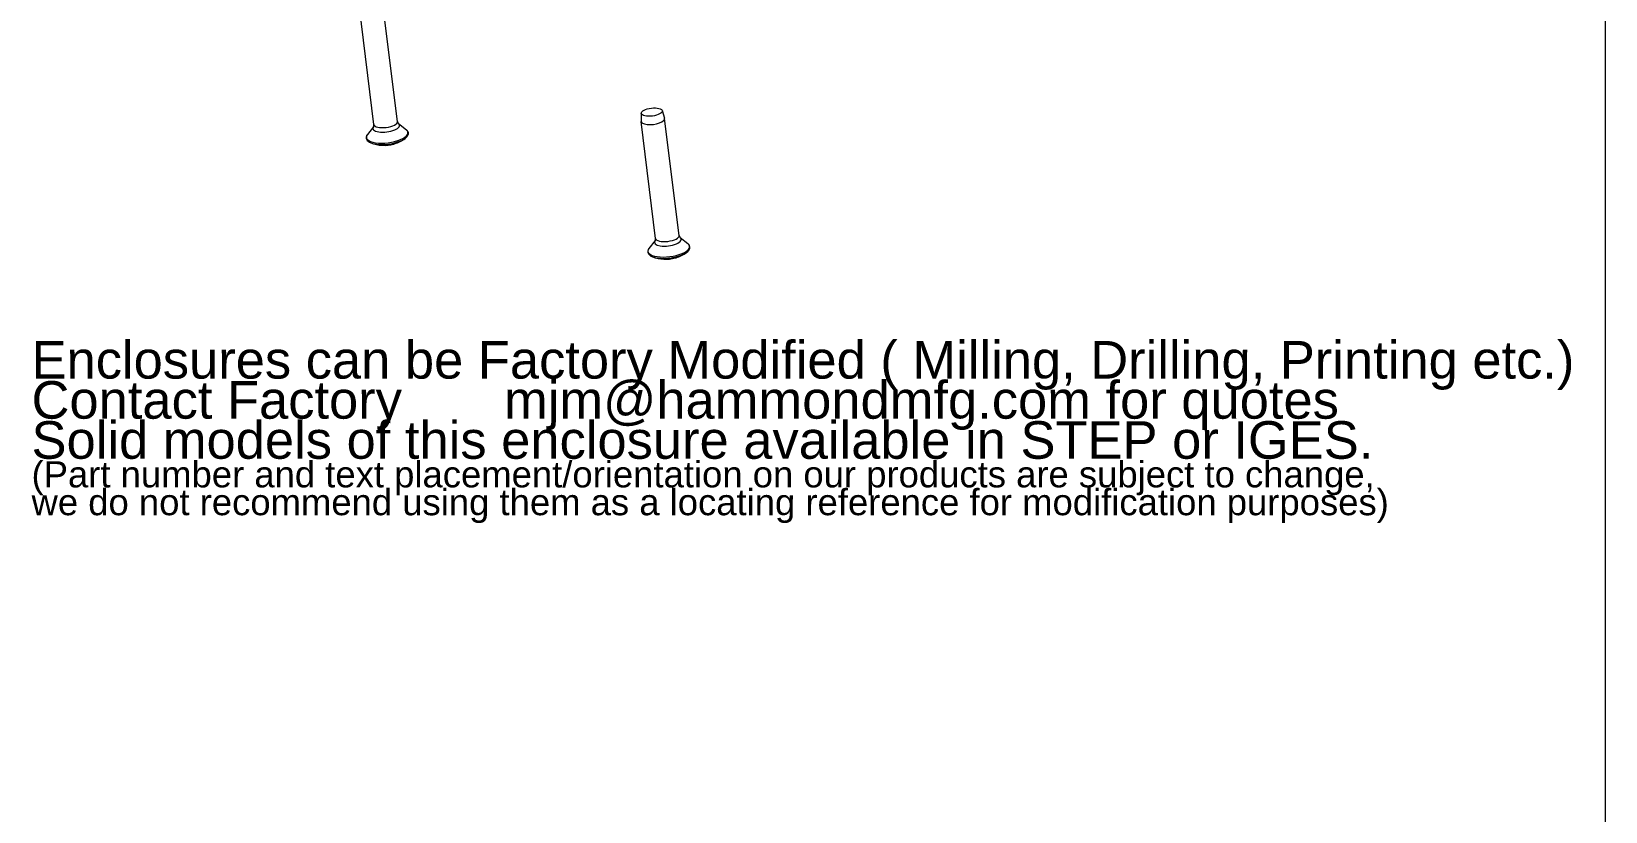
# Model space of a CAD drawing. Header units: millimetres. Extents: x -178 to 574, y 16 to 415.
# Drawn here: x 388.7 to 539.5, y 216.4 to 291.1 of the extents above; entities that cross this region are included whole.
import ezdxf

# ---------------------------------------------------------------- set-up
doc = ezdxf.new("R2010")
doc.units = ezdxf.units.MM
doc.header["$LTSCALE"] = 2
for name, color, linetype, lineweight in [('Sketch Geometry (ANSI)', 7, 'Continuous', 9), ('Symbol (ANSI)', 7, 'Continuous', 9), ('Visible (ANSI)', 7, 'Continuous', 9), ('Visible Narrow (ANSI)', 7, 'Continuous', 9)]:
    doc.layers.add(name, color=color, linetype=linetype, lineweight=lineweight)
doc.styles.add('Note Text (ANSI)', font='arial.ttf')
doc.styles.add('Text Style20', font='arial.ttf')

# ---------------------------------------------------------------- blocks, each defined once
blk = doc.blocks.new('Title Blocks HAMMOND')
at = {"layer": 'Sketch Geometry (ANSI)'}
blk.add_line((269.997, 36.196), (269.997, 206.727), dxfattribs=at)
at = {"layer": 'Symbol (ANSI)', "style": 'Text Style20'}
blk.add_attdef('<TITLE>_001', (224.797, 16.351), '', height=5, dxfattribs=at)

msp = doc.modelspace()

# ---------------------------------------------------------------- linework, layer by layer
at = {"layer": 'Visible (ANSI)'}
for p, q in [((421.486, 282.196), (420.0934, 293.4051)), ((423.7445, 282.4766), (422.3518, 293.6857)), ((423.838, 282.2816), (424.5907, 281.6971)), ((447.1047, 283.2791), (447.0764, 282.5196)), ((448.4702, 271.2843), (447.0775, 282.4935)), ((449.1174, 283.5292), (449.3307, 282.7997)), ((450.7286, 271.5649), (449.336, 282.774)), ((421.443, 281.984), (420.8563, 281.2331)), ((448.4272, 271.0724), (447.8404, 270.3215)), ((450.8222, 271.3699), (451.5749, 270.7854))]:
    msp.add_line(p, q, dxfattribs=at)
at = {"layer": 'Visible (ANSI)', "flags": 128}
for points in [[(421.443, 281.984), (421.4531, 281.9997), (421.4714, 282.0415), (421.4866, 282.1102), (421.486, 282.196)], [(423.7445, 282.4766), (423.7649, 282.3933), (423.7964, 282.3304), (423.8244, 282.2943), (423.838, 282.2816)], [(420.8563, 281.2331), (420.7873, 281.1244), (420.748, 281.009), (420.7432, 280.89), (420.7754, 280.7754), (420.8405, 280.6725), (420.9329, 280.5834), (421.0488, 280.5069), (421.1862, 280.4418)], [(424.4644, 280.8491), (424.5817, 280.9459), (424.6754, 281.0484), (424.7431, 281.1574), (424.7811, 281.2731), (424.7843, 281.392), (424.7505, 281.5063), (424.6842, 281.6085), (424.5907, 281.6971)], [(450.7286, 271.5649), (450.7491, 271.4816), (450.7806, 271.4188), (450.8086, 271.3827), (450.8222, 271.3699)], [(447.8404, 270.3215), (447.7715, 270.2128), (447.7321, 270.0973), (447.7274, 269.9783), (447.7596, 269.8638), (447.8247, 269.7608), (447.917, 269.6718), (448.0329, 269.5953), (448.1704, 269.5302)], [(448.4272, 271.0724), (448.4373, 271.0881), (448.4556, 271.1299), (448.4707, 271.1986), (448.4702, 271.2843)], [(451.4486, 269.9375), (451.5659, 270.0342), (451.6596, 270.1367), (451.7273, 270.2457), (451.7653, 270.3615), (451.7684, 270.4804), (451.7347, 270.5946), (451.6683, 270.6969), (451.5749, 270.7854)]]:
    msp.add_lwpolyline(points, dxfattribs=at)
at = {"layer": 'Visible (ANSI)'}
for centre, start, end in [((422.4593, 283.5912), 287.236167, 306.175328), ((422.4593, 283.5912), 247.989017, 285.861802), ((449.4435, 272.6796), 247.989017, 285.861802), ((449.4435, 272.6796), 287.236167, 306.175328)]:
    msp.add_arc(centre, 3.397, start, end, dxfattribs=at)
msp.add_ellipse((448.1139, 283.381), major_axis=(-1.0082, -0.1253), ratio=0.37641377, dxfattribs=at)
for centre, major_axis, ratio, start_param, end_param in [((448.2068, 282.6338), (-1.1292, -0.1403), 0.37641377, 6.22220309, 9.48576018), ((422.673, 283.6303), (0.6093, -3.3313), 0.57649071, 0.05541969, 0.06474677), ((422.8132, 280.7431), (1.3832, 0.1719), 0.37641377, 5.10751988, 5.15649396), ((449.6572, 272.7187), (0.6093, -3.3313), 0.57649071, 0.05541969, 0.06474677), ((449.7973, 269.8315), (1.3832, 0.1719), 0.37641377, 5.10751988, 5.15649396)]:
    msp.add_ellipse(centre, major_axis=major_axis, ratio=ratio, start_param=start_param, end_param=end_param, dxfattribs=at)
at = {"layer": 'Visible Narrow (ANSI)'}
for centre, major_axis, start_param, end_param in [((422.6616, 281.9626), (-1.28, -0.159), 5.92220889, 9.78575437), ((422.6152, 282.3363), (-1.1292, -0.1403), 0, 3.14159265), ((422.7564, 281.1998), (1.9958, 0.248), 2.78061624, 6.64416172), ((422.7734, 281.0628), (1.9789, 0.2459), 3.73635304, 5.68842492), ((449.5994, 271.4246), (-1.1292, -0.1403), 0, 3.14159265), ((449.7406, 270.2881), (1.9958, 0.248), 2.78061624, 6.64416172), ((449.6458, 271.051), (-1.28, -0.159), 5.92220889, 9.78575437), ((449.7576, 270.1512), (1.9789, 0.2459), 3.73635304, 5.68842492)]:
    msp.add_ellipse(centre, major_axis=major_axis, ratio=0.37641377, start_param=start_param, end_param=end_param, dxfattribs=at)

# ---------------------------------------------------------------- block references
at = {"xscale": 2, "yscale": 2, "zscale": 2}
msp.add_blockref('Title Blocks HAMMOND', (-0.4977, 0.025), dxfattribs=at)

# ---------------------------------------------------------------- texts
at = {"layer": 'Symbol (ANSI)', "color": 5, "true_color": 0x0000ff, "insert": (388.6754, 250.8392), "char_height": 4.0000001, "width": 148.607711, "attachment_point": 4, "line_spacing_factor": 0.639812, "style": 'Note Text (ANSI)'}
msp.add_mtext('{\\H0.9x;Enclosures can be Factory Modified ( Milling, Drilling, Printing etc.)\\PContact Factory       mjm@hammondmfg.com for quotes\\H1.5042x; \\H0.66482x;\\PSolid models of this enclosure available in STEP or IGES.\\H1.571x; \\H0.67192x;\\P\\H0.65789x;(Part number and text placement/orientation on our products are subject to change,\\H1.8285x; \\H0.5469x;\\Pwe do not recommend using them as a locating reference for modification purposes)\\fCalibri|b0|i0|c0|p34;\\H1.5141x; \\H0.66046x;\\P\\H1.4509x; }', dxfattribs=at)

doc.saveas('drawing.dxf')
